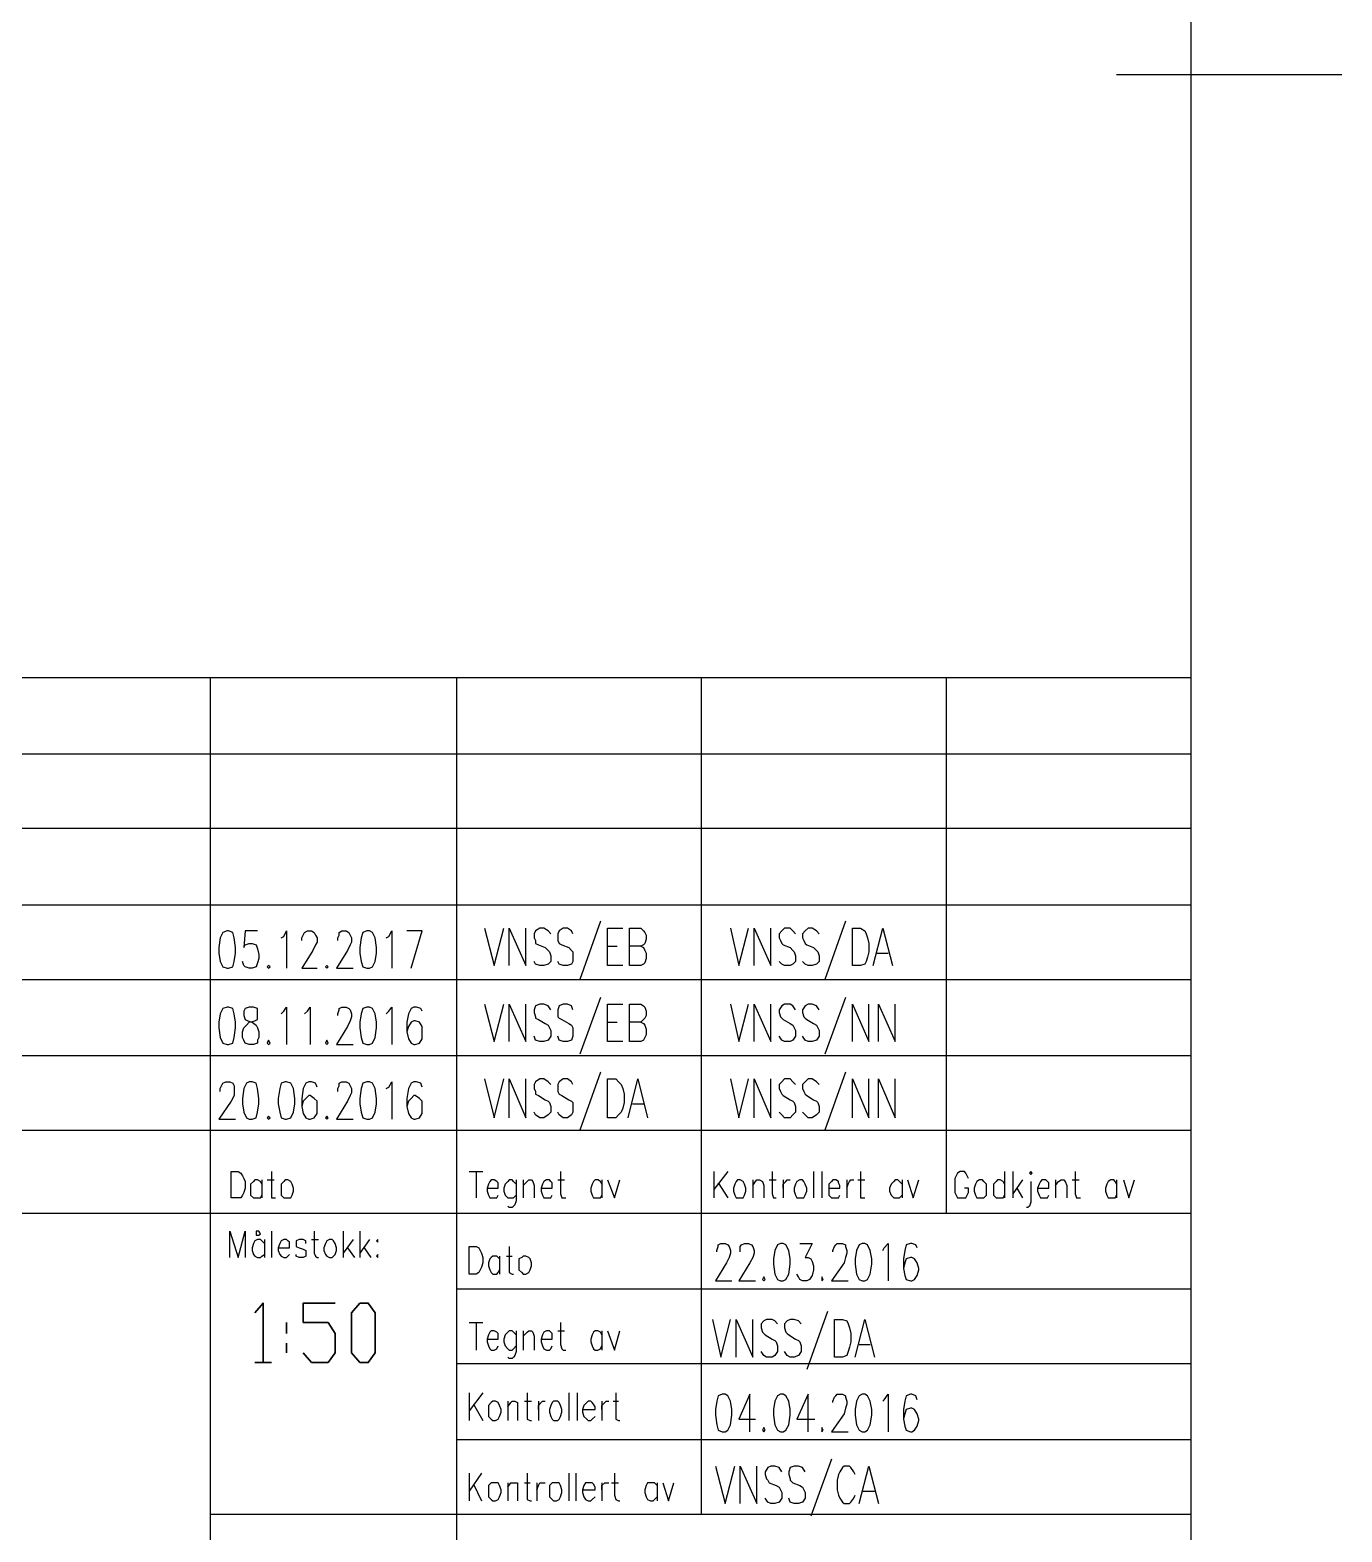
# Model space of a CAD drawing. Header units: millimetres. Extents: x -45 to 90, y -17 to 16.
# Drawn here: x 85.528 to 89.876, y -4.114 to 0.864 of the extents above; entities that cross this region are included whole.
import ezdxf

# ---------------------------------------------------------------- set-up
doc = ezdxf.new("R2010")
doc.units = ezdxf.units.MM
doc.layers.add('PDF_Geometry', color=7, linetype='Continuous')

msp = doc.modelspace()

# ---------------------------------------------------------------- linework, layer by layer
at = {"layer": 'PDF_Geometry', "lineweight": 25}
for points in [[(-44.1267, 7.6371), (-44.1267, -6.2069), (89.3766, -6.2069), (89.3766, 7.6371)], [(89.3766, -1.7832), (80.0662, -1.7832), (80.0662, -3.0576), (89.3766, -3.0576)], [(86.1814, -2.1224), (86.1677, -2.127), (86.1585, -2.1454), (86.1539, -2.1775), (86.1539, -2.1958), (86.1585, -2.2233), (86.1677, -2.2416), (86.1814, -2.2462), (86.186, -2.2462), (86.1998, -2.2416), (86.2044, -2.2233), (86.2089, -2.1958), (86.2089, -2.1775), (86.2044, -2.1454), (86.1998, -2.127), (86.186, -2.1224)], [(86.6444, -2.1224), (86.6307, -2.127), (86.6261, -2.1454), (86.6215, -2.1775), (86.6215, -2.1958), (86.6261, -2.2233), (86.6307, -2.2416), (86.6444, -2.2462), (86.6536, -2.2462), (86.6628, -2.2416), (86.6719, -2.2233), (86.6765, -2.1958), (86.6765, -2.1775), (86.6719, -2.1454), (86.6628, -2.127), (86.6536, -2.1224)], [(88.2535, -2.2371), (88.2535, -2.1133), (88.281, -2.1133), (88.2947, -2.1224), (88.2993, -2.1316), (88.3039, -2.1454), (88.3085, -2.1637), (88.3085, -2.1912), (88.3039, -2.2095), (88.2993, -2.2233), (88.2947, -2.2325), (88.281, -2.2371)], [(86.319, -2.2371), (86.3144, -2.2416), (86.319, -2.2462), (86.3235, -2.2416)], [(86.5115, -2.2371), (86.5069, -2.2416), (86.5115, -2.2462), (86.5161, -2.2416)], [(86.1814, -2.3746), (86.1677, -2.3792), (86.1585, -2.3975), (86.1539, -2.425), (86.1539, -2.4433), (86.1585, -2.4754), (86.1677, -2.4938), (86.1814, -2.4982), (86.186, -2.4982), (86.1998, -2.4938), (86.2044, -2.4754), (86.2089, -2.4433), (86.2089, -2.425), (86.2044, -2.3975), (86.1998, -2.3792), (86.186, -2.3746)], [(86.2548, -2.3746), (86.241, -2.3792), (86.2364, -2.3883), (86.2364, -2.4021), (86.241, -2.4158), (86.2502, -2.4204), (86.264, -2.425), (86.2777, -2.4342), (86.2823, -2.4433), (86.2869, -2.4571), (86.2869, -2.4754), (86.2823, -2.4846), (86.2823, -2.4938), (86.2685, -2.4982), (86.2548, -2.4982), (86.241, -2.4938), (86.2364, -2.4846), (86.2319, -2.4754), (86.2319, -2.4571), (86.2364, -2.4433), (86.2456, -2.4342), (86.2548, -2.425), (86.2731, -2.4204), (86.2823, -2.4158), (86.2823, -2.4021), (86.2823, -2.3883), (86.2823, -2.3792), (86.2685, -2.3746)], [(86.6444, -2.3746), (86.6307, -2.3792), (86.6261, -2.3975), (86.6215, -2.425), (86.6215, -2.4433), (86.6261, -2.4754), (86.6307, -2.4938), (86.6444, -2.4982), (86.6536, -2.4982), (86.6628, -2.4938), (86.6719, -2.4754), (86.6765, -2.4433), (86.6765, -2.425), (86.6719, -2.3975), (86.6628, -2.3792), (86.6536, -2.3746)], [(86.319, -2.4846), (86.3144, -2.4938), (86.319, -2.4982), (86.3235, -2.4938)], [(86.5115, -2.4846), (86.5069, -2.4938), (86.5115, -2.4982), (86.5161, -2.4938)], [(86.2548, -2.6221), (86.2456, -2.6267), (86.2364, -2.645), (86.2319, -2.6771), (86.2319, -2.6955), (86.2364, -2.723), (86.2456, -2.7413), (86.2548, -2.7459), (86.264, -2.7459), (86.2777, -2.7413), (86.2823, -2.723), (86.2869, -2.6955), (86.2869, -2.6771), (86.2823, -2.645), (86.2777, -2.6267), (86.264, -2.6221)], [(86.374, -2.6221), (86.3602, -2.6267), (86.3556, -2.645), (86.3511, -2.6771), (86.3511, -2.6955), (86.3556, -2.723), (86.3602, -2.7413), (86.374, -2.7459), (86.3786, -2.7459), (86.3923, -2.7413), (86.4015, -2.723), (86.4061, -2.6955), (86.4061, -2.6771), (86.4015, -2.645), (86.3923, -2.6267), (86.3786, -2.6221)], [(86.6444, -2.6221), (86.6307, -2.6267), (86.6261, -2.645), (86.6215, -2.6771), (86.6215, -2.6955), (86.6261, -2.723), (86.6307, -2.7413), (86.6444, -2.7459), (86.6536, -2.7459), (86.6628, -2.7413), (86.6719, -2.723), (86.6765, -2.6955), (86.6765, -2.6771), (86.6719, -2.645), (86.6628, -2.6267), (86.6536, -2.6221)], [(87.4421, -2.7413), (87.4421, -2.6128), (87.4696, -2.6128), (87.4787, -2.6221), (87.4877, -2.6313), (87.4925, -2.645), (87.4971, -2.6634), (87.4971, -2.6909), (87.4925, -2.7092), (87.4877, -2.723), (87.4787, -2.7321), (87.4696, -2.7413)], [(86.319, -2.7367), (86.3144, -2.7413), (86.319, -2.7459), (86.3235, -2.7413)], [(86.5115, -2.7367), (86.5069, -2.7413), (86.5115, -2.7459), (86.5161, -2.7413)], [(86.1952, -3.0072), (86.1952, -2.9201), (86.2181, -2.9201), (86.2271, -2.9247), (86.2319, -2.9338), (86.2364, -2.943), (86.241, -2.9522), (86.241, -2.9751), (86.2364, -2.9888), (86.2319, -2.998), (86.2271, -3.0072), (86.2181, -3.0072)], [(88.8402, -2.9247), (88.8448, -2.9293), (88.8494, -2.9247), (88.8448, -2.9201)], [(86.374, -2.9476), (86.3694, -2.9522), (86.3602, -2.9613), (86.3602, -2.9751), (86.3602, -2.9843), (86.3602, -2.998), (86.3694, -3.0072), (86.374, -3.0072), (86.3831, -3.0072), (86.3923, -3.0072), (86.3969, -2.998), (86.4015, -2.9843), (86.4015, -2.9751), (86.3969, -2.9613), (86.3923, -2.9522), (86.3831, -2.9476)], [(87.873, -2.9476), (87.8684, -2.9522), (87.8638, -2.9613), (87.8592, -2.9751), (87.8592, -2.9843), (87.8638, -2.998), (87.8684, -3.0072), (87.873, -3.0072), (87.8821, -3.0072), (87.8913, -3.0072), (87.8959, -2.998), (87.9005, -2.9843), (87.9005, -2.9751), (87.8959, -2.9613), (87.8913, -2.9522), (87.8821, -2.9476)], [(88.0793, -2.9476), (88.0701, -2.9522), (88.0655, -2.9613), (88.0607, -2.9751), (88.0607, -2.9843), (88.0655, -2.998), (88.0701, -3.0072), (88.0793, -3.0072), (88.0884, -3.0072), (88.093, -3.0072), (88.0976, -2.998), (88.1022, -2.9843), (88.1022, -2.9751), (88.0976, -2.9613), (88.093, -2.9522), (88.0884, -2.9476)], [(88.6752, -2.9476), (88.666, -2.9522), (88.6614, -2.9613), (88.6569, -2.9751), (88.6569, -2.9843), (88.6614, -2.998), (88.666, -3.0072), (88.6752, -3.0072), (88.6844, -3.0072), (88.689, -3.0072), (88.6981, -2.998), (88.6981, -2.9843), (88.6981, -2.9751), (88.6981, -2.9613), (88.689, -2.9522), (88.6844, -2.9476)], [(86.2915, -3.1264), (86.2869, -3.1172), (86.2823, -3.1172), (86.2777, -3.1172), (86.2777, -3.1264), (86.2777, -3.131), (86.2823, -3.131), (86.2869, -3.131)], [(86.5207, -3.1447), (86.5115, -3.1493), (86.5069, -3.1585), (86.5023, -3.1722), (86.5023, -3.1814), (86.5069, -3.1951), (86.5115, -3.1997), (86.5207, -3.2043), (86.5298, -3.2043), (86.5344, -3.1997), (86.539, -3.1951), (86.5436, -3.1814), (86.5436, -3.1722), (86.539, -3.1585), (86.5344, -3.1493), (86.5298, -3.1447)], [(86.6811, -3.1447), (86.6765, -3.1493), (86.6811, -3.1539), (86.6811, -3.1493)], [(86.9837, -3.2593), (86.9837, -3.1676), (87.0066, -3.1676), (87.0157, -3.1722), (87.0203, -3.1814), (87.0249, -3.1905), (87.0293, -3.2043), (87.0293, -3.2226), (87.0249, -3.2364), (87.0203, -3.2456), (87.0157, -3.2547), (87.0066, -3.2593)], [(88.0151, -3.1585), (88.0059, -3.163), (87.9968, -3.1814), (87.9922, -3.2089), (87.9922, -3.2272), (87.9968, -3.2593), (88.0059, -3.2776), (88.0151, -3.2822), (88.0243, -3.2822), (88.0334, -3.2776), (88.0426, -3.2593), (88.0472, -3.2272), (88.0472, -3.2089), (88.0426, -3.1814), (88.0334, -3.163), (88.0243, -3.1585)], [(88.2856, -3.1585), (88.2764, -3.163), (88.2672, -3.1814), (88.2626, -3.2089), (88.2626, -3.2272), (88.2672, -3.2593), (88.2764, -3.2776), (88.2856, -3.2822), (88.2947, -3.2822), (88.3039, -3.2776), (88.3131, -3.2593), (88.3176, -3.2272), (88.3176, -3.2089), (88.3131, -3.1814), (88.3039, -3.163), (88.2947, -3.1585)], [(86.6811, -3.1951), (86.6765, -3.1997), (86.6811, -3.2043), (86.6811, -3.1997)], [(87.1624, -3.1997), (87.1579, -3.2043), (87.1487, -3.2089), (87.1487, -3.2226), (87.1487, -3.2318), (87.1487, -3.2456), (87.1579, -3.2547), (87.1624, -3.2593), (87.1716, -3.2593), (87.1808, -3.2547), (87.1854, -3.2456), (87.1899, -3.2318), (87.1899, -3.2226), (87.1854, -3.2089), (87.1808, -3.2043), (87.1716, -3.1997)], [(87.9601, -3.2685), (87.9555, -3.2776), (87.9601, -3.2822), (87.9647, -3.2776)], [(88.1526, -3.2685), (88.1526, -3.2776), (88.1526, -3.2822), (88.1572, -3.2776)], [(88.1939, -3.5344), (88.1939, -3.4106), (88.2214, -3.4106), (88.2351, -3.415), (88.2397, -3.4243), (88.2443, -3.4381), (88.2489, -3.4564), (88.2489, -3.4839), (88.2443, -3.5023), (88.2397, -3.516), (88.2351, -3.5296), (88.2214, -3.5344)], [(87.0616, -3.681), (87.057, -3.6856), (87.0478, -3.6948), (87.0478, -3.7086), (87.0478, -3.7177), (87.0478, -3.7315), (87.057, -3.7406), (87.0616, -3.7452), (87.0708, -3.7452), (87.0799, -3.7406), (87.0845, -3.7315), (87.0891, -3.7177), (87.0891, -3.7086), (87.0845, -3.6948), (87.0799, -3.6856), (87.0708, -3.681)], [(87.2633, -3.681), (87.2585, -3.6856), (87.2541, -3.6948), (87.2495, -3.7086), (87.2495, -3.7177), (87.2541, -3.7315), (87.2585, -3.7406), (87.2633, -3.7452), (87.277, -3.7452), (87.2816, -3.7406), (87.2862, -3.7315), (87.2908, -3.7177), (87.2908, -3.7086), (87.2862, -3.6948), (87.2816, -3.6856), (87.277, -3.681)], [(87.8226, -3.6581), (87.8088, -3.6627), (87.8042, -3.681), (87.7996, -3.7086), (87.7996, -3.7269), (87.8042, -3.7588), (87.8088, -3.7773), (87.8226, -3.7819), (87.8315, -3.7819), (87.8409, -3.7773), (87.8501, -3.7588), (87.8546, -3.7269), (87.8546, -3.7086), (87.8501, -3.681), (87.8409, -3.6627), (87.8315, -3.6581)], [(88.0151, -3.6581), (88.0059, -3.6627), (87.9968, -3.681), (87.9922, -3.7086), (87.9922, -3.7269), (87.9968, -3.7588), (88.0059, -3.7773), (88.0151, -3.7819), (88.0243, -3.7819), (88.0334, -3.7773), (88.0426, -3.7588), (88.0472, -3.7269), (88.0472, -3.7086), (88.0426, -3.681), (88.0334, -3.6627), (88.0243, -3.6581)], [(88.2856, -3.6581), (88.2764, -3.6627), (88.2672, -3.681), (88.2626, -3.7086), (88.2626, -3.7269), (88.2672, -3.7588), (88.2764, -3.7773), (88.2856, -3.7819), (88.2947, -3.7819), (88.3039, -3.7773), (88.3131, -3.7588), (88.3176, -3.7269), (88.3176, -3.7086), (88.3131, -3.681), (88.3039, -3.6627), (88.2947, -3.6581)], [(87.9601, -3.7681), (87.9555, -3.7773), (87.9601, -3.7819), (87.9647, -3.7773)], [(88.1526, -3.7681), (88.1526, -3.7773), (88.1526, -3.7819), (88.1572, -3.7773)], [(87.0616, -3.9515), (87.057, -3.9515), (87.0478, -3.9607), (87.0478, -3.9744), (87.0478, -3.9836), (87.0478, -3.9974), (87.057, -4.0065), (87.0616, -4.0111), (87.0708, -4.0111), (87.0799, -4.0065), (87.0845, -3.9974), (87.0891, -3.9836), (87.0891, -3.9744), (87.0845, -3.9607), (87.0799, -3.9515), (87.0708, -3.9515)], [(87.2633, -3.9515), (87.2585, -3.9515), (87.2495, -3.9607), (87.2495, -3.9744), (87.2495, -3.9836), (87.2495, -3.9974), (87.2585, -4.0065), (87.2633, -4.0111), (87.2725, -4.0111), (87.2816, -4.0065), (87.2862, -3.9974), (87.2908, -3.9836), (87.2908, -3.9744), (87.2862, -3.9607), (87.2816, -3.9515), (87.2725, -3.9515)]]:
    msp.add_lwpolyline(points, close=True, dxfattribs=at)
for points in [[(89.8762, 0.7151), (89.129, 0.7151)], [(89.3766, -1.2836), (80.0662, -1.2836), (80.0662, -6.2069), (89.3766, -6.2069), (89.3766, -3.0576)], [(86.1264, -4.8179), (86.1264, -6.2069), (86.1264, -2.0353), (86.1264, -1.2836)], [(86.9424, -4.8087), (86.9424, -2.0353), (86.9424, -1.2836)], [(87.7538, -4.0569), (87.7538, -2.0353), (87.7538, -1.2836)], [(88.5652, -3.0576), (88.5652, -2.0353), (88.5652, -1.2836)], [(80.0662, -1.5357), (89.3766, -1.5357)], [(80.0662, -2.0353), (89.3766, -2.0353)], [(87.4192, -2.0904), (87.3504, -2.2829)], [(88.2305, -2.0904), (88.1618, -2.2829)], [(86.2823, -2.1224), (86.241, -2.1224), (86.2364, -2.1775), (86.241, -2.1683), (86.2548, -2.1637), (86.264, -2.1637), (86.2777, -2.1683), (86.2823, -2.182), (86.2869, -2.2004), (86.2869, -2.2141), (86.2823, -2.2279), (86.2777, -2.2416), (86.264, -2.2462), (86.2548, -2.2462), (86.241, -2.2416), (86.2364, -2.2371), (86.2319, -2.2233)], [(86.3602, -2.1454), (86.3694, -2.1408), (86.3786, -2.1224), (86.3786, -2.2462)], [(86.429, -2.1543), (86.429, -2.1454), (86.4336, -2.1362), (86.4382, -2.127), (86.4473, -2.1224), (86.4611, -2.1224), (86.4702, -2.127), (86.4748, -2.1362), (86.4794, -2.1454), (86.4794, -2.1591), (86.4748, -2.1683), (86.4657, -2.1866), (86.429, -2.2462), (86.4794, -2.2462)], [(86.5482, -2.1543), (86.5482, -2.1454), (86.5528, -2.1362), (86.5528, -2.127), (86.5619, -2.1224), (86.5757, -2.1224), (86.5848, -2.127), (86.5894, -2.1362), (86.594, -2.1454), (86.594, -2.1591), (86.5894, -2.1683), (86.5803, -2.1866), (86.5436, -2.2462), (86.5986, -2.2462)], [(86.7086, -2.1454), (86.7178, -2.1408), (86.727, -2.1224), (86.727, -2.2462)], [(86.7911, -2.2462), (86.8278, -2.1224), (86.7774, -2.1224)], [(87.0341, -2.1133), (87.0662, -2.2371), (87.0983, -2.1133)], [(87.1166, -2.2371), (87.1166, -2.1133), (87.1716, -2.2371), (87.1716, -2.1133)], [(87.2541, -2.1316), (87.245, -2.1224), (87.2312, -2.1133), (87.2175, -2.1133), (87.2037, -2.1224), (87.1991, -2.1316), (87.1991, -2.1454), (87.2037, -2.1543), (87.2037, -2.1637), (87.2129, -2.1683), (87.2358, -2.1775), (87.245, -2.1866), (87.2495, -2.1912), (87.2541, -2.205), (87.2541, -2.2233), (87.245, -2.2325), (87.2312, -2.2371), (87.2175, -2.2371), (87.2037, -2.2325), (87.1991, -2.2233)], [(87.3275, -2.1316), (87.3229, -2.1224), (87.3091, -2.1133), (87.2954, -2.1133), (87.2816, -2.1224), (87.277, -2.1316), (87.277, -2.1454), (87.277, -2.1543), (87.2816, -2.1637), (87.2908, -2.1683), (87.3137, -2.1775), (87.3229, -2.1866), (87.3275, -2.1912), (87.3275, -2.205), (87.3275, -2.2233), (87.3229, -2.2325), (87.3091, -2.2371), (87.2954, -2.2371), (87.2816, -2.2325), (87.277, -2.2233)], [(87.4925, -2.2371), (87.4421, -2.2371), (87.4421, -2.1133), (87.4925, -2.1133)], [(87.5521, -2.1729), (87.5613, -2.1775), (87.5658, -2.1866), (87.5704, -2.1958), (87.5704, -2.2141), (87.5658, -2.2279), (87.5613, -2.2325), (87.5521, -2.2371), (87.5154, -2.2371), (87.5154, -2.1133), (87.5521, -2.1133), (87.5613, -2.1224), (87.5658, -2.127), (87.5704, -2.1362), (87.5704, -2.15), (87.5658, -2.1637), (87.5613, -2.1683), (87.5521, -2.1729), (87.5154, -2.1729)], [(87.8501, -2.1133), (87.8776, -2.2371), (87.9097, -2.1133)], [(87.928, -2.2371), (87.928, -2.1133), (87.983, -2.2371), (87.983, -2.1133)], [(88.0655, -2.1316), (88.0563, -2.1224), (88.0472, -2.1133), (88.0288, -2.1133), (88.0197, -2.1224), (88.0105, -2.1316), (88.0105, -2.1454), (88.0151, -2.1543), (88.0197, -2.1637), (88.0243, -2.1683), (88.0472, -2.1775), (88.0563, -2.1866), (88.0607, -2.1912), (88.0655, -2.205), (88.0655, -2.2233), (88.0563, -2.2325), (88.0472, -2.2371), (88.0288, -2.2371), (88.0197, -2.2325), (88.0105, -2.2233)], [(88.1434, -2.1316), (88.1343, -2.1224), (88.1205, -2.1133), (88.1068, -2.1133), (88.0976, -2.1224), (88.0884, -2.1316), (88.0884, -2.1454), (88.093, -2.1543), (88.0976, -2.1637), (88.1022, -2.1683), (88.1251, -2.1775), (88.1343, -2.1866), (88.1389, -2.1912), (88.1434, -2.205), (88.1434, -2.2233), (88.1343, -2.2325), (88.1205, -2.2371), (88.1068, -2.2371), (88.0976, -2.2325), (88.0884, -2.2233)], [(88.3222, -2.2371), (88.3543, -2.1133), (88.3864, -2.2371)], [(87.4421, -2.1729), (87.4742, -2.1729)], [(88.336, -2.1958), (88.3726, -2.1958)], [(80.0662, -2.2829), (89.3766, -2.2829)], [(86.3602, -2.3975), (86.3694, -2.3883), (86.3786, -2.3746), (86.3786, -2.4982)], [(86.4382, -2.3975), (86.4473, -2.3883), (86.4563, -2.3746), (86.4563, -2.4982)], [(86.5482, -2.4021), (86.5482, -2.3975), (86.5528, -2.3836), (86.5528, -2.3792), (86.5619, -2.3746), (86.5757, -2.3746), (86.5848, -2.3792), (86.5894, -2.3836), (86.594, -2.3975), (86.594, -2.4067), (86.5894, -2.4204), (86.5803, -2.4388), (86.5436, -2.4982), (86.5986, -2.4982)], [(86.7086, -2.3975), (86.7178, -2.3883), (86.727, -2.3746), (86.727, -2.4982)], [(86.8278, -2.3883), (86.8232, -2.3792), (86.8095, -2.3746), (86.8001, -2.3746), (86.7911, -2.3792), (86.782, -2.3975), (86.7774, -2.425), (86.7774, -2.4571), (86.782, -2.48), (86.7911, -2.4938), (86.8001, -2.4982), (86.8049, -2.4982), (86.8186, -2.4938), (86.8278, -2.48), (86.8278, -2.4617), (86.8278, -2.4571), (86.8278, -2.4388), (86.8186, -2.425), (86.8049, -2.4204), (86.8001, -2.4204), (86.7911, -2.425), (86.782, -2.4388), (86.7774, -2.4571)], [(87.0341, -2.3654), (87.0662, -2.4892), (87.0983, -2.3654)], [(87.1166, -2.4892), (87.1166, -2.3654), (87.1716, -2.4892), (87.1716, -2.3654)], [(87.2541, -2.3836), (87.245, -2.37), (87.2312, -2.3654), (87.2175, -2.3654), (87.2037, -2.37), (87.1991, -2.3836), (87.1991, -2.3929), (87.2037, -2.4067), (87.2037, -2.4112), (87.2129, -2.4158), (87.2358, -2.4296), (87.245, -2.4342), (87.2495, -2.4433), (87.2541, -2.4525), (87.2541, -2.4708), (87.245, -2.4846), (87.2312, -2.4892), (87.2175, -2.4892), (87.2037, -2.4846), (87.1991, -2.4708)], [(87.3275, -2.3836), (87.3229, -2.37), (87.3091, -2.3654), (87.2954, -2.3654), (87.2816, -2.37), (87.277, -2.3836), (87.277, -2.3929), (87.277, -2.4067), (87.2816, -2.4112), (87.2908, -2.4158), (87.3137, -2.4296), (87.3229, -2.4342), (87.3275, -2.4433), (87.3275, -2.4525), (87.3275, -2.4708), (87.3229, -2.4846), (87.3091, -2.4892), (87.2954, -2.4892), (87.2816, -2.4846), (87.277, -2.4708)], [(87.4192, -2.3425), (87.3504, -2.5304)], [(87.4925, -2.4892), (87.4421, -2.4892), (87.4421, -2.3654), (87.4925, -2.3654)], [(87.5521, -2.425), (87.5613, -2.4296), (87.5658, -2.4342), (87.5704, -2.4479), (87.5704, -2.4663), (87.5658, -2.4754), (87.5613, -2.4846), (87.5521, -2.4892), (87.5154, -2.4892), (87.5154, -2.3654), (87.5521, -2.3654), (87.5613, -2.37), (87.5658, -2.3746), (87.5704, -2.3883), (87.5704, -2.4021), (87.5658, -2.4112), (87.5613, -2.4158), (87.5521, -2.425), (87.5154, -2.425)], [(87.8501, -2.3654), (87.8776, -2.4892), (87.9097, -2.3654)], [(87.928, -2.4892), (87.928, -2.3654), (87.983, -2.4892), (87.983, -2.3654)], [(88.0655, -2.3836), (88.0563, -2.37), (88.0472, -2.3654), (88.0288, -2.3654), (88.0197, -2.37), (88.0105, -2.3836), (88.0105, -2.3929), (88.0151, -2.4067), (88.0197, -2.4112), (88.0243, -2.4158), (88.0472, -2.4296), (88.0563, -2.4342), (88.0607, -2.4433), (88.0655, -2.4525), (88.0655, -2.4708), (88.0563, -2.4846), (88.0472, -2.4892), (88.0288, -2.4892), (88.0197, -2.4846), (88.0105, -2.4708)], [(88.1434, -2.3836), (88.1343, -2.37), (88.1205, -2.3654), (88.1068, -2.3654), (88.0976, -2.37), (88.0884, -2.3836), (88.0884, -2.3929), (88.093, -2.4067), (88.0976, -2.4112), (88.1022, -2.4158), (88.1251, -2.4296), (88.1343, -2.4342), (88.1389, -2.4433), (88.1434, -2.4525), (88.1434, -2.4708), (88.1343, -2.4846), (88.1205, -2.4892), (88.1068, -2.4892), (88.0976, -2.4846), (88.0884, -2.4708)], [(88.2305, -2.3425), (88.1618, -2.5304)], [(88.2535, -2.4892), (88.2535, -2.3654), (88.3085, -2.4892), (88.3085, -2.3654)], [(88.3406, -2.4892), (88.3406, -2.3654), (88.3956, -2.4892), (88.3956, -2.3654)], [(87.4421, -2.425), (87.4742, -2.425)], [(80.0662, -2.535), (89.3766, -2.535)], [(89.3766, -5.8585), (89.3766, -2.5075)], [(86.1585, -2.6542), (86.1585, -2.645), (86.1631, -2.6359), (86.1677, -2.6267), (86.1769, -2.6221), (86.1906, -2.6221), (86.1998, -2.6267), (86.2044, -2.6359), (86.2044, -2.645), (86.2044, -2.6588), (86.2044, -2.668), (86.1952, -2.6863), (86.1539, -2.7459), (86.2089, -2.7459)], [(86.4794, -2.6405), (86.4748, -2.6267), (86.4611, -2.6221), (86.4519, -2.6221), (86.4427, -2.6267), (86.4336, -2.645), (86.429, -2.6771), (86.429, -2.7046), (86.4336, -2.7274), (86.4427, -2.7413), (86.4519, -2.7459), (86.4563, -2.7459), (86.4702, -2.7413), (86.4794, -2.7274), (86.4794, -2.7138), (86.4794, -2.7046), (86.4794, -2.6863), (86.4702, -2.6771), (86.4563, -2.668), (86.4519, -2.668), (86.4427, -2.6771), (86.4336, -2.6863), (86.429, -2.7046)], [(86.5482, -2.6542), (86.5482, -2.645), (86.5528, -2.6359), (86.5528, -2.6267), (86.5619, -2.6221), (86.5757, -2.6221), (86.5848, -2.6267), (86.5894, -2.6359), (86.594, -2.645), (86.594, -2.6588), (86.5894, -2.668), (86.5803, -2.6863), (86.5436, -2.7459), (86.5986, -2.7459)], [(86.7086, -2.645), (86.7178, -2.6405), (86.727, -2.6221), (86.727, -2.7459)], [(86.8278, -2.6405), (86.8232, -2.6267), (86.8095, -2.6221), (86.8001, -2.6221), (86.7911, -2.6267), (86.782, -2.645), (86.7774, -2.6771), (86.7774, -2.7046), (86.782, -2.7274), (86.7911, -2.7413), (86.8001, -2.7459), (86.8049, -2.7459), (86.8186, -2.7413), (86.8278, -2.7274), (86.8278, -2.7138), (86.8278, -2.7046), (86.8278, -2.6863), (86.8186, -2.6771), (86.8049, -2.668), (86.8001, -2.668), (86.7911, -2.6771), (86.782, -2.6863), (86.7774, -2.7046)], [(87.0341, -2.6128), (87.0662, -2.7413), (87.0983, -2.6128)], [(87.1166, -2.7413), (87.1166, -2.6128), (87.1716, -2.7413), (87.1716, -2.6128)], [(87.2541, -2.6313), (87.245, -2.6221), (87.2312, -2.6128), (87.2175, -2.6128), (87.2037, -2.6221), (87.1991, -2.6313), (87.1991, -2.645), (87.2037, -2.6542), (87.2037, -2.6634), (87.2129, -2.668), (87.2358, -2.6817), (87.245, -2.6863), (87.2495, -2.6909), (87.2541, -2.7046), (87.2541, -2.723), (87.245, -2.7321), (87.2312, -2.7413), (87.2175, -2.7413), (87.2037, -2.7321), (87.1991, -2.723)], [(87.3275, -2.6313), (87.3229, -2.6221), (87.3091, -2.6128), (87.2954, -2.6128), (87.2816, -2.6221), (87.277, -2.6313), (87.277, -2.645), (87.277, -2.6542), (87.2816, -2.6634), (87.2908, -2.668), (87.3137, -2.6817), (87.3229, -2.6863), (87.3275, -2.6909), (87.3275, -2.7046), (87.3275, -2.723), (87.3229, -2.7321), (87.3091, -2.7413), (87.2954, -2.7413), (87.2816, -2.7321), (87.277, -2.723)], [(87.4192, -2.59), (87.3504, -2.7826)], [(87.5108, -2.7413), (87.5429, -2.6128), (87.575, -2.7413)], [(87.8501, -2.6128), (87.8776, -2.7413), (87.9097, -2.6128)], [(87.928, -2.7413), (87.928, -2.6128), (87.983, -2.7413), (87.983, -2.6128)], [(88.0655, -2.6313), (88.0563, -2.6221), (88.0472, -2.6128), (88.0288, -2.6128), (88.0197, -2.6221), (88.0105, -2.6313), (88.0105, -2.645), (88.0151, -2.6542), (88.0197, -2.6634), (88.0243, -2.668), (88.0472, -2.6817), (88.0563, -2.6863), (88.0607, -2.6909), (88.0655, -2.7046), (88.0655, -2.723), (88.0563, -2.7321), (88.0472, -2.7413), (88.0288, -2.7413), (88.0197, -2.7321), (88.0105, -2.723)], [(88.1434, -2.6313), (88.1343, -2.6221), (88.1205, -2.6128), (88.1068, -2.6128), (88.0976, -2.6221), (88.0884, -2.6313), (88.0884, -2.645), (88.093, -2.6542), (88.0976, -2.6634), (88.1022, -2.668), (88.1251, -2.6817), (88.1343, -2.6863), (88.1389, -2.6909), (88.1434, -2.7046), (88.1434, -2.723), (88.1343, -2.7321), (88.1205, -2.7413), (88.1068, -2.7413), (88.0976, -2.7321), (88.0884, -2.723)], [(88.2305, -2.59), (88.1618, -2.7826)], [(88.2535, -2.7413), (88.2535, -2.6128), (88.3085, -2.7413), (88.3085, -2.6128)], [(88.3406, -2.7413), (88.3406, -2.6128), (88.3956, -2.7413), (88.3956, -2.6128)], [(87.5246, -2.6955), (87.5613, -2.6955)], [(80.0662, -2.7826), (89.3766, -2.7826)], [(86.3281, -2.9201), (86.3281, -2.9934), (86.3281, -3.0072), (86.3373, -3.0072), (86.3417, -3.0072)], [(86.9837, -2.9201), (87.0293, -2.9201)], [(87.0066, -2.9201), (87.0066, -3.0072)], [(87.2862, -2.9201), (87.2862, -2.9934), (87.2908, -3.0072), (87.2954, -3.0072), (87.3045, -3.0072)], [(87.795, -2.9201), (87.795, -3.0072)], [(87.8409, -2.9201), (87.795, -2.9797)], [(87.9876, -2.9201), (87.9876, -2.9934), (87.9922, -3.0072), (87.9968, -3.0072), (88.0013, -3.0072)], [(88.1251, -2.9201), (88.1251, -3.0072)], [(88.1526, -2.9201), (88.1526, -3.0072)], [(88.281, -2.9201), (88.281, -2.9934), (88.281, -3.0072), (88.2899, -3.0072), (88.2947, -3.0072)], [(88.6385, -2.943), (88.6338, -2.9338), (88.6294, -2.9247), (88.6248, -2.9201), (88.611, -2.9201), (88.6019, -2.9247), (88.5973, -2.9338), (88.5927, -2.943), (88.5927, -2.9522), (88.5927, -2.9751), (88.5927, -2.9888), (88.5973, -2.998), (88.6019, -3.0072), (88.611, -3.0072), (88.6248, -3.0072), (88.6294, -3.0072), (88.6338, -2.998), (88.6385, -2.9888), (88.6385, -2.9751), (88.6248, -2.9751)], [(88.7577, -2.9201), (88.7577, -3.0072)], [(88.7852, -2.9201), (88.7852, -3.0072)], [(88.9915, -2.9201), (88.9915, -2.9934), (88.9961, -3.0072), (89.0007, -3.0072), (89.0098, -3.0072)], [(86.296, -2.9613), (86.2915, -2.9522), (86.2823, -2.9476), (86.2731, -2.9476), (86.2685, -2.9522), (86.2594, -2.9613), (86.2594, -2.9751), (86.2594, -2.9843), (86.2594, -2.998), (86.2685, -3.0072), (86.2731, -3.0072), (86.2823, -3.0072), (86.2915, -3.0072), (86.296, -2.998)], [(86.296, -2.9476), (86.296, -3.0072)], [(86.3144, -2.9476), (86.3373, -2.9476)], [(87.0433, -2.9751), (87.0799, -2.9751), (87.0799, -2.9659), (87.0799, -2.9566), (87.0753, -2.9522), (87.0662, -2.9476), (87.057, -2.9476), (87.0524, -2.9522), (87.0478, -2.9613), (87.0433, -2.9751), (87.0433, -2.9843), (87.0478, -2.998), (87.0524, -3.0072), (87.057, -3.0072), (87.0662, -3.0072), (87.0753, -3.0072), (87.0799, -2.998)], [(87.1395, -2.9613), (87.1304, -2.9522), (87.1258, -2.9476), (87.1166, -2.9476), (87.112, -2.9522), (87.1028, -2.9613), (87.0983, -2.9751), (87.0983, -2.9843), (87.1028, -2.998), (87.112, -3.0072), (87.1166, -3.0072), (87.1258, -3.0072), (87.1304, -3.0072), (87.1395, -2.998)], [(87.1395, -2.9476), (87.1395, -3.0164), (87.1349, -3.0301), (87.1304, -3.0347), (87.1258, -3.0393), (87.1166, -3.0393), (87.112, -3.0347)], [(87.1624, -2.9476), (87.1624, -3.0072)], [(87.1624, -2.9659), (87.1762, -2.9522), (87.1808, -2.9476), (87.1899, -2.9476), (87.1945, -2.9522), (87.1991, -2.9659), (87.1991, -3.0072)], [(87.222, -2.9751), (87.2585, -2.9751), (87.2585, -2.9659), (87.2585, -2.9566), (87.2541, -2.9522), (87.2495, -2.9476), (87.2404, -2.9476), (87.2312, -2.9522), (87.2266, -2.9613), (87.222, -2.9751), (87.222, -2.9843), (87.2266, -2.998), (87.2312, -3.0072), (87.2404, -3.0072), (87.2495, -3.0072), (87.2541, -3.0072), (87.2585, -2.998)], [(87.277, -2.9476), (87.3, -2.9476)], [(87.4237, -2.9613), (87.4192, -2.9522), (87.41, -2.9476), (87.4008, -2.9476), (87.3962, -2.9522), (87.3916, -2.9613), (87.3871, -2.9751), (87.3871, -2.9843), (87.3916, -2.998), (87.3962, -3.0072), (87.4008, -3.0072), (87.41, -3.0072), (87.4192, -3.0072), (87.4237, -2.998)], [(87.4237, -2.9476), (87.4237, -3.0072)], [(87.4421, -2.9476), (87.465, -3.0072), (87.4833, -2.9476)], [(87.8088, -2.9566), (87.8409, -3.0072)], [(87.9234, -2.9476), (87.9234, -3.0072)], [(87.9234, -2.9659), (87.9326, -2.9522), (87.9372, -2.9476), (87.9461, -2.9476), (87.9555, -2.9522), (87.9601, -2.9659), (87.9601, -3.0072)], [(87.9784, -2.9476), (88.0013, -2.9476)], [(88.0243, -2.9476), (88.0243, -3.0072)], [(88.0243, -2.9751), (88.0243, -2.9613), (88.0334, -2.9522), (88.038, -2.9476), (88.0472, -2.9476)], [(88.1753, -2.9751), (88.2122, -2.9751), (88.2122, -2.9659), (88.2076, -2.9566), (88.2076, -2.9522), (88.1985, -2.9476), (88.1893, -2.9476), (88.1847, -2.9522), (88.1753, -2.9613), (88.1753, -2.9751), (88.1753, -2.9843), (88.1753, -2.998), (88.1847, -3.0072), (88.1893, -3.0072), (88.1985, -3.0072), (88.2076, -3.0072), (88.2122, -2.998)], [(88.2351, -2.9476), (88.2351, -3.0072)], [(88.2351, -2.9751), (88.2397, -2.9613), (88.2443, -2.9522), (88.2489, -2.9476), (88.258, -2.9476)], [(88.2718, -2.9476), (88.2947, -2.9476)], [(88.4185, -2.9613), (88.4093, -2.9522), (88.4045, -2.9476), (88.3956, -2.9476), (88.391, -2.9522), (88.3818, -2.9613), (88.3772, -2.9751), (88.3772, -2.9843), (88.3818, -2.998), (88.391, -3.0072), (88.3956, -3.0072), (88.4045, -3.0072), (88.4093, -3.0072), (88.4185, -2.998)], [(88.4185, -2.9476), (88.4185, -3.0072)], [(88.4368, -2.9476), (88.4552, -3.0072), (88.4735, -2.9476)], [(88.7577, -2.9613), (88.7531, -2.9522), (88.744, -2.9476), (88.7348, -2.9476), (88.7302, -2.9522), (88.721, -2.9613), (88.721, -2.9751), (88.721, -2.9843), (88.721, -2.998), (88.7302, -3.0072), (88.7348, -3.0072), (88.744, -3.0072), (88.7531, -3.0072), (88.7577, -2.998)], [(88.8173, -2.9476), (88.7852, -2.9934)], [(88.799, -2.9751), (88.8173, -3.0072)], [(88.8448, -2.9522), (88.8448, -3.0209), (88.8402, -3.0347), (88.8356, -3.0393), (88.8311, -3.0393)], [(88.8677, -2.9751), (88.9044, -2.9751), (88.9044, -2.9659), (88.9044, -2.9566), (88.8998, -2.9522), (88.8952, -2.9476), (88.8815, -2.9476), (88.8769, -2.9522), (88.8723, -2.9613), (88.8677, -2.9751), (88.8677, -2.9843), (88.8723, -2.998), (88.8769, -3.0072), (88.8815, -3.0072), (88.8952, -3.0072), (88.8998, -3.0072), (88.9044, -2.998)], [(88.9273, -2.9476), (88.9273, -3.0072)], [(88.9273, -2.9659), (88.9365, -2.9522), (88.9457, -2.9476), (88.9548, -2.9476), (88.9594, -2.9522), (88.964, -2.9659), (88.964, -3.0072)], [(88.9823, -2.9476), (89.0053, -2.9476)], [(89.129, -2.9613), (89.1244, -2.9522), (89.1199, -2.9476), (89.1107, -2.9476), (89.1015, -2.9522), (89.0969, -2.9613), (89.0922, -2.9751), (89.0922, -2.9843), (89.0969, -2.998), (89.1015, -3.0072), (89.1107, -3.0072), (89.1199, -3.0072), (89.1244, -3.0072), (89.129, -2.998)], [(89.129, -2.9476), (89.129, -3.0072)], [(89.1519, -2.9476), (89.1703, -3.0072), (89.1886, -2.9476)], [(86.1906, -3.2043), (86.1906, -3.1172), (86.2181, -3.2043), (86.241, -3.1172), (86.241, -3.2043)], [(86.3281, -3.1172), (86.3281, -3.2043)], [(86.4702, -3.1172), (86.4702, -3.1905), (86.4748, -3.1997), (86.4794, -3.2043), (86.484, -3.2043)], [(86.5665, -3.1172), (86.5665, -3.2043)], [(86.6215, -3.1172), (86.6215, -3.2043)], [(86.3052, -3.1585), (86.296, -3.1493), (86.2915, -3.1447), (86.2823, -3.1447), (86.2731, -3.1493), (86.2685, -3.1585), (86.264, -3.1722), (86.264, -3.1814), (86.2685, -3.1951), (86.2731, -3.1997), (86.2823, -3.2043), (86.2915, -3.2043), (86.296, -3.1997), (86.3052, -3.1951)], [(86.3052, -3.1447), (86.3052, -3.2043)], [(86.3511, -3.1722), (86.3877, -3.1722), (86.3877, -3.163), (86.3877, -3.1539), (86.3831, -3.1493), (86.3786, -3.1447), (86.3694, -3.1447), (86.3602, -3.1493), (86.3556, -3.1585), (86.3511, -3.1722), (86.3511, -3.1814), (86.3556, -3.1951), (86.3602, -3.1997), (86.3694, -3.2043), (86.3786, -3.2043), (86.3831, -3.1997), (86.3877, -3.1951)], [(86.4427, -3.1585), (86.4427, -3.1493), (86.4336, -3.1447), (86.4198, -3.1447), (86.4106, -3.1493), (86.4106, -3.1585), (86.4106, -3.1676), (86.4198, -3.1722), (86.4336, -3.1768), (86.4427, -3.1814), (86.4427, -3.1905), (86.4427, -3.1951), (86.4427, -3.1997), (86.4336, -3.2043), (86.4198, -3.2043), (86.4106, -3.1997), (86.4106, -3.1951)], [(86.4611, -3.1447), (86.484, -3.1447)], [(86.5986, -3.1447), (86.5665, -3.1905)], [(86.5803, -3.1722), (86.6032, -3.2043)], [(86.6536, -3.1447), (86.6215, -3.1905)], [(86.6353, -3.1722), (86.6582, -3.2043)], [(87.1166, -3.1676), (87.1166, -3.241), (87.1166, -3.2547), (87.1258, -3.2593), (87.1304, -3.2593)], [(87.8042, -3.1858), (87.8042, -3.1814), (87.8088, -3.1676), (87.8088, -3.163), (87.818, -3.1585), (87.8315, -3.1585), (87.8409, -3.163), (87.8455, -3.1676), (87.8501, -3.1814), (87.8501, -3.1905), (87.8455, -3.2043), (87.8363, -3.2226), (87.7996, -3.2822), (87.8546, -3.2822)], [(87.8821, -3.1858), (87.8821, -3.1814), (87.8821, -3.1676), (87.8867, -3.163), (87.8959, -3.1585), (87.9097, -3.1585), (87.9188, -3.163), (87.9234, -3.1676), (87.928, -3.1814), (87.928, -3.1905), (87.9234, -3.2043), (87.9142, -3.2226), (87.8776, -3.2822), (87.9326, -3.2822)], [(88.0793, -3.1585), (88.1205, -3.1585), (88.0976, -3.2043), (88.1068, -3.2043), (88.1159, -3.2089), (88.1205, -3.2181), (88.1251, -3.2318), (88.1251, -3.2456), (88.1205, -3.2639), (88.1114, -3.2776), (88.1022, -3.2822), (88.0884, -3.2822), (88.0793, -3.2776), (88.0747, -3.2685), (88.0701, -3.2593)], [(88.1893, -3.1858), (88.1893, -3.1814), (88.1939, -3.1676), (88.1985, -3.163), (88.203, -3.1585), (88.2214, -3.1585), (88.2305, -3.163), (88.2305, -3.1676), (88.2351, -3.1814), (88.2351, -3.1905), (88.2305, -3.2043), (88.226, -3.2226), (88.1847, -3.2822), (88.2397, -3.2822)], [(88.3543, -3.1814), (88.3589, -3.1722), (88.3726, -3.1585), (88.3726, -3.2822)], [(88.4689, -3.1722), (88.4643, -3.163), (88.4506, -3.1585), (88.446, -3.1585), (88.4322, -3.163), (88.4277, -3.1814), (88.4231, -3.2089), (88.4231, -3.241), (88.4277, -3.2639), (88.4322, -3.2776), (88.446, -3.2822), (88.4506, -3.2822), (88.4597, -3.2776), (88.4689, -3.2639), (88.4735, -3.2456), (88.4735, -3.241), (88.4689, -3.2226), (88.4597, -3.2089), (88.4506, -3.2043), (88.446, -3.2043), (88.4322, -3.2089), (88.4277, -3.2226), (88.4231, -3.241)], [(87.0845, -3.2089), (87.0799, -3.2043), (87.0753, -3.1997), (87.0616, -3.1997), (87.057, -3.2043), (87.0524, -3.2089), (87.0478, -3.2226), (87.0478, -3.2318), (87.0524, -3.2456), (87.057, -3.2547), (87.0616, -3.2593), (87.0753, -3.2593), (87.0799, -3.2547), (87.0845, -3.2456)], [(87.0845, -3.1997), (87.0845, -3.2593)], [(87.1074, -3.1997), (87.1258, -3.1997)], [(89.3766, -3.3097), (86.9424, -3.3097)], [(88.1709, -3.3831), (88.1022, -3.5756)], [(86.9837, -3.4198), (87.0293, -3.4198)], [(87.0066, -3.4198), (87.0066, -3.5114)], [(87.2862, -3.4198), (87.2862, -3.4931), (87.2908, -3.5069), (87.2954, -3.5114), (87.3045, -3.5114)], [(87.7905, -3.4106), (87.818, -3.5344), (87.8501, -3.4106)], [(87.8684, -3.5344), (87.8684, -3.4106), (87.9234, -3.5344), (87.9234, -3.4106)], [(88.0059, -3.4243), (87.9968, -3.415), (87.9876, -3.4106), (87.9692, -3.4106), (87.9601, -3.415), (87.9509, -3.4243), (87.9509, -3.4381), (87.9555, -3.4518), (87.9601, -3.4564), (87.9647, -3.461), (87.9876, -3.4748), (87.9968, -3.4793), (88.0013, -3.4839), (88.0059, -3.4977), (88.0059, -3.516), (87.9968, -3.5296), (87.9876, -3.5344), (87.9692, -3.5344), (87.9601, -3.5296), (87.9509, -3.516)], [(88.0838, -3.4243), (88.0747, -3.415), (88.0607, -3.4106), (88.0472, -3.4106), (88.038, -3.415), (88.0288, -3.4243), (88.0288, -3.4381), (88.0334, -3.4518), (88.038, -3.4564), (88.0426, -3.461), (88.0655, -3.4748), (88.0747, -3.4793), (88.0793, -3.4839), (88.0838, -3.4977), (88.0838, -3.516), (88.0747, -3.5296), (88.0607, -3.5344), (88.0472, -3.5344), (88.038, -3.5296), (88.0288, -3.516)], [(88.2626, -3.5344), (88.2947, -3.4106), (88.3268, -3.5344)], [(87.0433, -3.4748), (87.0799, -3.4748), (87.0799, -3.4656), (87.0799, -3.4564), (87.0753, -3.4518), (87.0662, -3.4473), (87.057, -3.4473), (87.0524, -3.4518), (87.0478, -3.461), (87.0433, -3.4748), (87.0433, -3.4839), (87.0478, -3.4977), (87.0524, -3.5069), (87.057, -3.5114), (87.0662, -3.5114), (87.0753, -3.5069), (87.0799, -3.4977)], [(87.1395, -3.461), (87.1304, -3.4518), (87.1258, -3.4473), (87.1166, -3.4473), (87.112, -3.4518), (87.1028, -3.461), (87.0983, -3.4748), (87.0983, -3.4839), (87.1028, -3.4977), (87.112, -3.5069), (87.1166, -3.5114), (87.1258, -3.5114), (87.1304, -3.5069), (87.1395, -3.4977)], [(87.1395, -3.4473), (87.1395, -3.516), (87.1349, -3.5296), (87.1304, -3.5344), (87.1258, -3.5389), (87.1166, -3.5389), (87.112, -3.5344)], [(87.1624, -3.4473), (87.1624, -3.5114)], [(87.1624, -3.4656), (87.1762, -3.4518), (87.1808, -3.4473), (87.1899, -3.4473), (87.1945, -3.4518), (87.1991, -3.4656), (87.1991, -3.5114)], [(87.222, -3.4748), (87.2585, -3.4748), (87.2585, -3.4656), (87.2585, -3.4564), (87.2541, -3.4518), (87.2495, -3.4473), (87.2404, -3.4473), (87.2312, -3.4518), (87.2266, -3.461), (87.222, -3.4748), (87.222, -3.4839), (87.2266, -3.4977), (87.2312, -3.5069), (87.2404, -3.5114), (87.2495, -3.5114), (87.2541, -3.5069), (87.2585, -3.4977)], [(87.277, -3.4473), (87.3, -3.4473)], [(87.4237, -3.461), (87.4192, -3.4518), (87.41, -3.4473), (87.4008, -3.4473), (87.3962, -3.4518), (87.3916, -3.461), (87.3871, -3.4748), (87.3871, -3.4839), (87.3916, -3.4977), (87.3962, -3.5069), (87.4008, -3.5114), (87.41, -3.5114), (87.4192, -3.5069), (87.4237, -3.4977)], [(87.4237, -3.4473), (87.4237, -3.5114)], [(87.4421, -3.4473), (87.465, -3.5114), (87.4833, -3.4473)], [(88.2764, -3.4931), (88.3131, -3.4931)], [(89.3766, -3.5573), (86.9424, -3.5573)], [(86.9837, -3.6535), (86.9837, -3.7452)], [(87.0293, -3.6535), (86.9837, -3.7131)], [(87.112, -3.681), (87.112, -3.7452)], [(87.112, -3.6994), (87.1212, -3.6856), (87.1258, -3.681), (87.1349, -3.681), (87.1439, -3.6856), (87.1439, -3.6994), (87.1439, -3.7452)], [(87.167, -3.681), (87.1899, -3.681)], [(87.1762, -3.6535), (87.1762, -3.7269), (87.1762, -3.7406), (87.1854, -3.7452), (87.1899, -3.7452)], [(87.2129, -3.681), (87.2129, -3.7452)], [(87.2129, -3.7086), (87.2129, -3.6948), (87.222, -3.6856), (87.2266, -3.681), (87.2358, -3.681)], [(87.3137, -3.6535), (87.3137, -3.7452)], [(87.3412, -3.6535), (87.3412, -3.7452)], [(87.3596, -3.7086), (87.4008, -3.7086), (87.4008, -3.6994), (87.3962, -3.6902), (87.3916, -3.6856), (87.3871, -3.681), (87.3779, -3.681), (87.3731, -3.6856), (87.3641, -3.6948), (87.3596, -3.7086), (87.3596, -3.7177), (87.3641, -3.7315), (87.3731, -3.7406), (87.3779, -3.7452), (87.3871, -3.7452), (87.3916, -3.7406), (87.4008, -3.7315)], [(87.4237, -3.681), (87.4237, -3.7452)], [(87.4237, -3.7086), (87.4237, -3.6948), (87.4329, -3.6856), (87.4375, -3.681), (87.4467, -3.681)], [(87.4604, -3.681), (87.4787, -3.681)], [(87.4696, -3.6535), (87.4696, -3.7269), (87.4696, -3.7406), (87.4787, -3.7452), (87.4833, -3.7452)], [(87.9142, -3.7819), (87.9142, -3.6581), (87.8776, -3.7406), (87.9326, -3.7406)], [(88.1068, -3.7819), (88.1068, -3.6581), (88.0701, -3.7406), (88.1297, -3.7406)], [(88.1893, -3.6856), (88.1893, -3.681), (88.1939, -3.6673), (88.1985, -3.6627), (88.203, -3.6581), (88.2214, -3.6581), (88.2305, -3.6627), (88.2305, -3.6673), (88.2351, -3.681), (88.2351, -3.6902), (88.2305, -3.704), (88.226, -3.7223), (88.1847, -3.7819), (88.2397, -3.7819)], [(88.3543, -3.681), (88.3589, -3.6765), (88.3726, -3.6581), (88.3726, -3.7819)], [(88.4689, -3.6765), (88.4643, -3.6627), (88.4506, -3.6581), (88.446, -3.6581), (88.4322, -3.6627), (88.4277, -3.681), (88.4231, -3.7086), (88.4231, -3.7406), (88.4277, -3.7636), (88.4322, -3.7773), (88.446, -3.7819), (88.4506, -3.7819), (88.4597, -3.7773), (88.4689, -3.7636), (88.4735, -3.7452), (88.4735, -3.7406), (88.4689, -3.7223), (88.4597, -3.7086), (88.4506, -3.704), (88.446, -3.704), (88.4322, -3.7086), (88.4277, -3.7223), (88.4231, -3.7406)], [(86.9974, -3.6902), (87.0293, -3.7452)], [(89.3766, -3.8094), (86.9424, -3.8094)], [(88.1847, -3.8734), (88.1159, -4.0615)], [(86.9837, -3.9194), (86.9837, -4.0111)], [(87.0249, -3.9194), (86.9837, -3.979)], [(87.1762, -3.9194), (87.1762, -3.9928), (87.1762, -4.0065), (87.1854, -4.0111), (87.1899, -4.0111)], [(87.3137, -3.9194), (87.3137, -4.0111)], [(87.3366, -3.9194), (87.3366, -4.0111)], [(87.465, -3.9194), (87.465, -3.9928), (87.4696, -4.0065), (87.4787, -4.0111), (87.4833, -4.0111)], [(87.7996, -3.8965), (87.8315, -4.0203), (87.8638, -3.8965)], [(87.8821, -4.0203), (87.8821, -3.8965), (87.9372, -4.0203), (87.9372, -3.8965)], [(88.0197, -3.9148), (88.0105, -3.9011), (87.9968, -3.8965), (87.983, -3.8965), (87.9738, -3.9011), (87.9647, -3.9148), (87.9647, -3.924), (87.9692, -3.9378), (87.9738, -3.9423), (87.9784, -3.9515), (88.0013, -3.9607), (88.0105, -3.9653), (88.0151, -3.9744), (88.0197, -3.9836), (88.0197, -4.0019), (88.0105, -4.0157), (87.9968, -4.0203), (87.983, -4.0203), (87.9738, -4.0157), (87.9647, -4.0019)], [(88.0976, -3.9148), (88.0884, -3.9011), (88.0747, -3.8965), (88.0607, -3.8965), (88.0472, -3.9011), (88.0426, -3.9148), (88.0426, -3.924), (88.0472, -3.9378), (88.0472, -3.9423), (88.0563, -3.9515), (88.0793, -3.9607), (88.0884, -3.9653), (88.093, -3.9744), (88.0976, -3.9836), (88.0976, -4.0019), (88.0884, -4.0157), (88.0747, -4.0203), (88.0607, -4.0203), (88.0472, -4.0157), (88.0426, -4.0019)], [(88.2626, -3.924), (88.258, -3.9148), (88.2489, -3.9011), (88.2443, -3.8965), (88.226, -3.8965), (88.2214, -3.9011), (88.2122, -3.9148), (88.2076, -3.924), (88.203, -3.9423), (88.203, -3.9744), (88.2076, -3.9928), (88.2122, -4.0019), (88.2214, -4.0157), (88.226, -4.0203), (88.2443, -4.0203), (88.2489, -4.0157), (88.258, -4.0019), (88.2626, -3.9928)], [(88.2764, -4.0203), (88.3085, -3.8965), (88.3406, -4.0203)], [(86.9974, -3.9561), (87.0249, -4.0111)], [(87.112, -3.9515), (87.112, -4.0111)], [(87.112, -3.9653), (87.1212, -3.9515), (87.1258, -3.9515), (87.1349, -3.9515), (87.1439, -3.9515), (87.1439, -3.9653), (87.1439, -4.0111)], [(87.167, -3.9515), (87.1854, -3.9515)], [(87.2083, -3.9515), (87.2083, -4.0111)], [(87.2083, -3.9744), (87.2129, -3.9607), (87.2175, -3.9515), (87.2266, -3.9515), (87.2358, -3.9515)], [(87.3596, -3.9744), (87.4008, -3.9744), (87.4008, -3.9653), (87.3962, -3.9561), (87.3916, -3.9515), (87.3871, -3.9515), (87.3779, -3.9515), (87.3687, -3.9515), (87.3641, -3.9607), (87.3596, -3.9744), (87.3596, -3.9836), (87.3641, -3.9974), (87.3687, -4.0065), (87.3779, -4.0111), (87.3871, -4.0111), (87.3916, -4.0065), (87.4008, -3.9974)], [(87.4237, -3.9515), (87.4237, -4.0111)], [(87.4237, -3.9744), (87.4237, -3.9607), (87.4329, -3.9515), (87.4375, -3.9515), (87.4467, -3.9515)], [(87.4558, -3.9515), (87.4787, -3.9515)], [(87.6071, -3.9607), (87.5979, -3.9515), (87.5933, -3.9515), (87.5842, -3.9515), (87.575, -3.9515), (87.5704, -3.9607), (87.5658, -3.9744), (87.5658, -3.9836), (87.5704, -3.9974), (87.575, -4.0065), (87.5842, -4.0111), (87.5933, -4.0111), (87.5979, -4.0065), (87.6071, -3.9974)], [(87.6071, -3.9515), (87.6071, -4.0111)], [(87.6254, -3.9515), (87.6438, -4.0111), (87.6621, -3.9515)], [(88.2899, -3.979), (88.3268, -3.979)], [(89.3766, -4.0569), (86.1264, -4.0569)]]:
    msp.add_lwpolyline(points, dxfattribs=at)
at = {"layer": 'PDF_Geometry', "lineweight": 35}
for points in [[(86.2731, -3.3877), (86.3006, -3.3556), (86.3006, -3.5527)], [(86.4336, -3.5206), (86.4611, -3.5527), (86.5161, -3.5527), (86.539, -3.5206), (86.539, -3.4564), (86.5161, -3.4198), (86.4336, -3.4198), (86.4336, -3.3556), (86.539, -3.3556)], [(86.3786, -3.4198), (86.3786, -3.4564)], [(86.3786, -3.4885), (86.3786, -3.5206)], [(86.2731, -3.5527), (86.3281, -3.5527)]]:
    msp.add_lwpolyline(points, dxfattribs=at)
msp.add_lwpolyline([(86.6215, -3.5527), (86.594, -3.5206), (86.594, -3.3877), (86.6215, -3.3556), (86.649, -3.3556), (86.6719, -3.3877), (86.6719, -3.5206), (86.649, -3.5527)], close=True, dxfattribs=at)

doc.saveas('drawing.dxf')
